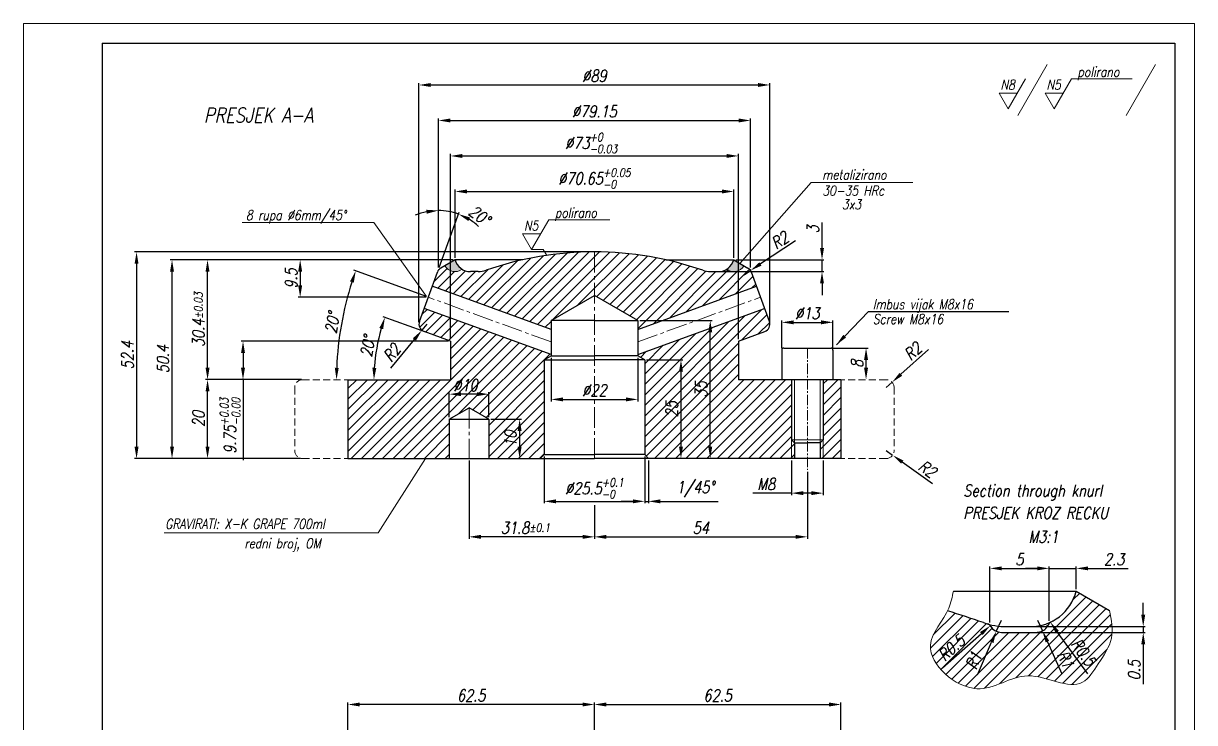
# Model space of a CAD drawing. Extents: x 407 to 892, y -26 to 445.
# Drawn here: x 406.7 to 703.7, y 263.8 to 441 of the extents above; entities that cross this region are included whole.
import ezdxf

# ---------------------------------------------------------------- set-up
doc = ezdxf.new("R2010")
doc.units = 0
doc.header["$LTSCALE"] = 7
doc.header["$MEASUREMENT"] = 0
doc.linetypes.add('CENTER2', pattern=[1.125, 0.75, -0.125, 0.125, -0.125])
doc.linetypes.add('HIDDEN', pattern=[0.375, 0.25, -0.125])
doc.layers.get('0').update_dxf_attribs({"linetype": 'CONTINUOUS', "lineweight": 15})
for name, color, linetype, lineweight in [('1', 1, 'CENTER2', 15), ('2', 2, 'HIDDEN', 15), ('3', 3, 'CONTINUOUS', 30), ('8', 251, 'CONTINUOUS', 15)]:
    doc.layers.add(name, color=color, linetype=linetype, lineweight=lineweight)
doc.styles.add('ITALICT', font='ITALICT.shx', dxfattribs={"width": 0.8, "height": 3})
doc.dimstyles.get("Standard").update_dxf_attribs({"dimtxt": 3, "dimasz": 3, "dimexe": 0.5, "dimexo": 0.5, "dimgap": 0.8, "dimtad": 1, "dimdsep": 46, "dimtxsty": 'ITALICT', "dimcen": 0.09, "dimazin": 2, "dimtfac": 1, "dimtmove": 0, "dimatfit": 3, "dimfxl": 1, "dimtolj": 1, "dimtzin": 0, "dimarcsym": 0})

# ---------------------------------------------------------------- blocks, each defined once
blk = doc.blocks.new('*D4')
at = {"color": 0, "lineweight": -2, "transparency": 16777216}
for p, q in [((511.92, 379.16), (511.92, 416.94)), ((514.92, 416.44), (588.07, 416.44)), ((591.07, 379.16), (591.07, 416.94))]:
    blk.add_line(p, q, dxfattribs=at)
at = {"color": 0, "transparency": 16777216}
for points in [[(514.92, 416.94), (514.92, 415.94), (511.92, 416.44)], [(588.07, 416.94), (588.07, 415.94), (591.07, 416.44)]]:
    blk.add_solid(points, dxfattribs=at)
at = {"color": 0, "transparency": 16777216, "insert": (551.49, 418.74), "char_height": 3, "attachment_point": 5, "style": 'ITALICT'}
blk.add_mtext('\\A1;%%c79.15', dxfattribs=at)
blk = doc.blocks.new('*D5')
at = {"color": 0, "lineweight": -2, "transparency": 16777216}
for p, q in [((506.99, 365.28), (506.99, 425.94)), ((509.99, 425.44), (592.99, 425.44)), ((595.99, 365.28), (595.99, 425.94))]:
    blk.add_line(p, q, dxfattribs=at)
at = {"color": 0, "transparency": 16777216}
for points in [[(509.99, 425.94), (509.99, 424.94), (506.99, 425.44)], [(592.99, 425.94), (592.99, 424.94), (595.99, 425.44)]]:
    blk.add_solid(points, dxfattribs=at)
at = {"color": 0, "transparency": 16777216, "insert": (551.49, 427.74), "char_height": 3, "attachment_point": 5, "style": 'ITALICT'}
blk.add_mtext('\\A1;%%c89', dxfattribs=at)
blk = doc.blocks.new('*D6')
at = {"color": 0, "lineweight": -2, "transparency": 16777216}
for p, q in [((514.99, 360.97), (514.99, 407.94)), ((517.99, 407.44), (584.99, 407.44)), ((587.99, 360.97), (587.99, 407.94))]:
    blk.add_line(p, q, dxfattribs=at)
at = {"color": 0, "transparency": 16777216}
for points in [[(517.99, 407.94), (517.99, 406.94), (514.99, 407.44)], [(584.99, 407.94), (584.99, 406.94), (587.99, 407.44)]]:
    blk.add_solid(points, dxfattribs=at)
at = {"color": 0, "transparency": 16777216, "insert": (550.68, 410.72), "char_height": 3, "attachment_point": 5, "style": 'ITALICT'}
blk.add_mtext('\\A1;%%c73{}{\\H0.71x;\\C3;\\S+0^ -0.03;}', dxfattribs=at)
blk = doc.blocks.new('*D7')
at = {"color": 0, "lineweight": -2, "transparency": 16777216}
for p, q in [((515.67, 381.12), (476.37, 381.12)), ((476.87, 378.12), (476.87, 374.62)), ((508.85, 371.62), (476.37, 371.62))]:
    blk.add_line(p, q, dxfattribs=at)
at = {"color": 0, "transparency": 16777216}
for points in [[(476.37, 378.12), (477.37, 378.12), (476.87, 381.12)], [(476.37, 374.62), (477.37, 374.62), (476.87, 371.62)]]:
    blk.add_solid(points, dxfattribs=at)
at = {"color": 0, "transparency": 16777216, "insert": (474.57, 376.37), "char_height": 3, "attachment_point": 5, "rotation": 90, "style": 'ITALICT'}
blk.add_mtext('\\A1;9.5', dxfattribs=at)
blk = doc.blocks.new('*D8')
at = {"color": 0, "lineweight": -2, "transparency": 16777216}
for p, q in [((516.17, 381.62), (516.17, 398.94)), ((519.17, 398.44), (583.82, 398.44)), ((586.82, 381.62), (586.82, 398.94))]:
    blk.add_line(p, q, dxfattribs=at)
at = {"color": 0, "transparency": 16777216}
for points in [[(519.17, 398.94), (519.17, 397.94), (516.17, 398.44)], [(583.82, 398.94), (583.82, 397.94), (586.82, 398.44)]]:
    blk.add_solid(points, dxfattribs=at)
at = {"color": 0, "transparency": 16777216, "insert": (551.49, 401.72), "char_height": 3, "attachment_point": 5, "style": 'ITALICT'}
blk.add_mtext('\\A1;%%c70.65{}{\\H0.71x;\\C3;\\S+0.05^ -0;}', dxfattribs=at)
blk = doc.blocks.new('*D9')
at = {"color": 0, "lineweight": -2, "transparency": 16777216}
for p, q in [((540.49, 356.23), (540.49, 345.21)), ((562.49, 356.23), (562.49, 345.21)), ((543.49, 345.71), (559.49, 345.71))]:
    blk.add_line(p, q, dxfattribs=at)
at = {"color": 0, "transparency": 16777216}
for points in [[(543.49, 346.21), (543.49, 345.21), (540.49, 345.71)], [(559.49, 346.21), (559.49, 345.21), (562.49, 345.71)]]:
    blk.add_solid(points, dxfattribs=at)
at = {"color": 0, "transparency": 16777216, "insert": (551.49, 348.01), "char_height": 3, "attachment_point": 5, "style": 'ITALICT'}
blk.add_mtext('\\A1;%%c22', dxfattribs=at)
blk = doc.blocks.new('*D10')
at = {"color": 0, "lineweight": -2, "transparency": 16777216}
for p, q in [((538.74, 331.22), (538.74, 319.36)), ((564.24, 331.22), (564.24, 319.36)), ((541.74, 319.86), (561.24, 319.86))]:
    blk.add_line(p, q, dxfattribs=at)
at = {"color": 0, "transparency": 16777216}
for points in [[(541.74, 320.36), (541.74, 319.36), (538.74, 319.86)], [(561.24, 320.36), (561.24, 319.36), (564.24, 319.86)]]:
    blk.add_solid(points, dxfattribs=at)
at = {"color": 0, "transparency": 16777216, "insert": (551.49, 323.15), "char_height": 3, "attachment_point": 5, "style": 'ITALICT'}
blk.add_mtext('\\A1;%%c25.5{}{\\H0.71x;\\C3;\\S+0.1^ -0;}', dxfattribs=at)
blk = doc.blocks.new('*D11')
at = {"color": 0, "lineweight": -2, "transparency": 16777216}
for p, q in [((565.24, 330.22), (565.24, 319.36)), ((561.24, 319.86), (558.24, 319.86)), ((564.24, 319.86), (565.24, 319.86)), ((568.24, 319.86), (582.9, 319.86))]:
    blk.add_line(p, q, dxfattribs=at)
at = {"color": 0, "transparency": 16777216}
for points in [[(561.24, 320.36), (561.24, 319.36), (564.24, 319.86)], [(568.24, 320.36), (568.24, 319.36), (565.24, 319.86)]]:
    blk.add_solid(points, dxfattribs=at)
at = {"color": 0, "transparency": 16777216, "insert": (577.07, 322.95), "char_height": 3, "attachment_point": 5, "style": 'ITALICT'}
blk.add_mtext('\\A1;1/45%%d', dxfattribs=at)
blk = doc.blocks.new('*D12')
at = {"color": 0, "lineweight": -2, "transparency": 16777216}
for p, q in [((514.49, 360.47), (461.88, 360.47)), ((462.38, 357.47), (462.38, 353.72)), ((477.18, 350.72), (461.88, 350.72)), ((462.38, 350.72), (462.38, 330.29))]:
    blk.add_line(p, q, dxfattribs=at)
at = {"color": 0, "transparency": 16777216}
for points in [[(461.88, 357.47), (462.88, 357.47), (462.38, 360.47)], [(461.88, 353.72), (462.88, 353.72), (462.38, 350.72)]]:
    blk.add_solid(points, dxfattribs=at)
at = {"color": 0, "transparency": 16777216, "insert": (459.09, 339), "char_height": 3, "attachment_point": 5, "rotation": 90, "style": 'ITALICT'}
blk.add_mtext('\\A1;9.75{}{\\H0.71x;\\C3;\\S+0.03^ -0.00;}', dxfattribs=at)
blk = doc.blocks.new('*D13')
at = {"color": 0, "lineweight": -2, "transparency": 16777216}
for p, q in [((477.18, 350.72), (452.88, 350.72)), ((453.38, 333.72), (453.38, 347.72)), ((476.99, 330.72), (452.88, 330.72))]:
    blk.add_line(p, q, dxfattribs=at)
at = {"color": 0, "transparency": 16777216}
for points in [[(452.88, 347.72), (453.88, 347.72), (453.38, 350.72)], [(452.88, 333.72), (453.88, 333.72), (453.38, 330.72)]]:
    blk.add_solid(points, dxfattribs=at)
at = {"color": 0, "transparency": 16777216, "insert": (451.08, 340.72), "char_height": 3, "attachment_point": 5, "rotation": 90, "style": 'ITALICT'}
blk.add_mtext('\\A1;20', dxfattribs=at)
blk = doc.blocks.new('*D14')
at = {"color": 0, "lineweight": -2, "transparency": 16777216}
for p, q in [((515.67, 381.12), (452.88, 381.12)), ((453.38, 353.72), (453.38, 378.12)), ((477.18, 350.72), (452.88, 350.72))]:
    blk.add_line(p, q, dxfattribs=at)
at = {"color": 0, "transparency": 16777216}
for points in [[(452.88, 378.12), (453.88, 378.12), (453.38, 381.12)], [(452.88, 353.72), (453.88, 353.72), (453.38, 350.72)]]:
    blk.add_solid(points, dxfattribs=at)
at = {"color": 0, "transparency": 16777216, "insert": (451.08, 365.92), "char_height": 3, "attachment_point": 5, "rotation": 90, "style": 'ITALICT'}
blk.add_mtext('\\A1;30.4{}{\\H0.71x;\\C3;%%p0.03}', dxfattribs=at)
blk = doc.blocks.new('*D15')
at = {"color": 0, "lineweight": -2, "transparency": 16777216}
for p, q in [((515.67, 381.12), (443.88, 381.12)), ((444.38, 333.72), (444.38, 378.12)), ((476.99, 330.72), (443.88, 330.72))]:
    blk.add_line(p, q, dxfattribs=at)
at = {"color": 0, "transparency": 16777216}
for points in [[(443.88, 378.12), (444.88, 378.12), (444.38, 381.12)], [(443.88, 333.72), (444.88, 333.72), (444.38, 330.72)]]:
    blk.add_solid(points, dxfattribs=at)
at = {"color": 0, "transparency": 16777216, "insert": (442.08, 355.92), "char_height": 3, "attachment_point": 5, "rotation": 90, "style": 'ITALICT'}
blk.add_mtext('\\A1;50.4', dxfattribs=at)
blk = doc.blocks.new('*D16')
at = {"color": 0, "lineweight": -2, "transparency": 16777216}
for p, q in [((609.21, 384.12), (609.21, 390.54)), ((587.32, 381.12), (609.71, 381.12)), ((609.21, 378.12), (609.21, 381.12)), ((583.44, 378.12), (609.71, 378.12)), ((609.21, 375.12), (609.21, 372.12))]:
    blk.add_line(p, q, dxfattribs=at)
at = {"color": 0, "transparency": 16777216}
for points in [[(608.71, 384.12), (609.71, 384.12), (609.21, 381.12)], [(608.71, 375.12), (609.71, 375.12), (609.21, 378.12)]]:
    blk.add_solid(points, dxfattribs=at)
at = {"color": 0, "transparency": 16777216, "insert": (606.91, 388.83), "char_height": 3, "attachment_point": 5, "rotation": 90, "style": 'ITALICT'}
blk.add_mtext('\\A1;3', dxfattribs=at)
blk = doc.blocks.new('*D20')
at = {"color": 0, "lineweight": -2, "transparency": 16777216}
for p, q in [((562.99, 365.72), (581.37, 365.72)), ((580.87, 333.72), (580.87, 362.72))]:
    blk.add_line(p, q, dxfattribs=at)
at = {"color": 0, "transparency": 16777216}
for points in [[(580.37, 362.72), (581.37, 362.72), (580.87, 365.72)], [(580.37, 333.72), (581.37, 333.72), (580.87, 330.72)]]:
    blk.add_solid(points, dxfattribs=at)
at = {"color": 0, "transparency": 16777216, "insert": (578.57, 348.22), "char_height": 3, "attachment_point": 5, "rotation": 90, "style": 'ITALICT'}
blk.add_mtext('\\A1;35', dxfattribs=at)
blk = doc.blocks.new('*D17')
at = {"color": 0, "lineweight": -2, "transparency": 16777216}
for p, q in [((519.69, 330.22), (519.69, 310.36)), ((551.49, 318.86), (551.49, 310.36)), ((548.49, 310.86), (522.69, 310.86))]:
    blk.add_line(p, q, dxfattribs=at)
at = {"color": 0, "transparency": 16777216}
for points in [[(522.69, 311.36), (522.69, 310.36), (519.69, 310.86)], [(548.49, 311.36), (548.49, 310.36), (551.49, 310.86)]]:
    blk.add_solid(points, dxfattribs=at)
at = {"color": 0, "transparency": 16777216, "insert": (533.99, 313.16), "char_height": 3, "attachment_point": 5, "style": 'ITALICT'}
blk.add_mtext('\\A1;31.8{}{\\H0.71x;\\C3;%%p0.1}', dxfattribs=at)
blk = doc.blocks.new('*D21')
at = {"color": 0, "lineweight": -2, "transparency": 16777216}
for p, q in [((525.19, 340.72), (533.03, 340.72)), ((532.53, 337.72), (532.53, 333.72))]:
    blk.add_line(p, q, dxfattribs=at)
at = {"color": 0, "transparency": 16777216}
for points in [[(532.03, 337.72), (533.03, 337.72), (532.53, 340.72)], [(532.03, 333.72), (533.03, 333.72), (532.53, 330.72)]]:
    blk.add_solid(points, dxfattribs=at)
at = {"color": 0, "transparency": 16777216, "insert": (530.23, 335.72), "char_height": 3, "attachment_point": 5, "rotation": 90, "style": 'ITALICT'}
blk.add_mtext('\\A1;10', dxfattribs=at)
blk = doc.blocks.new('*D22')
at = {"color": 0, "lineweight": -2, "transparency": 16777216}
for p, q in [((514.69, 341.22), (514.69, 347.54)), ((524.69, 341.22), (524.69, 347.54)), ((521.69, 347.04), (517.69, 347.04))]:
    blk.add_line(p, q, dxfattribs=at)
at = {"color": 0, "transparency": 16777216}
for points in [[(517.69, 347.54), (517.69, 346.54), (514.69, 347.04)], [(521.69, 347.54), (521.69, 346.54), (524.69, 347.04)]]:
    blk.add_solid(points, dxfattribs=at)
at = {"color": 0, "transparency": 16777216, "insert": (518.82, 349.34), "char_height": 3, "attachment_point": 5, "style": 'ITALICT'}
blk.add_mtext('\\A1;%%c10', dxfattribs=at)
blk = doc.blocks.new('*D18')
at = {"color": 0, "lineweight": -2, "transparency": 16777216}
blk.add_line((507.84, 363.07), (497.9, 366.69), dxfattribs=at)
blk.add_arc((541.78, 350.72), 46.2, 163.7212, 176.2788, dxfattribs=at)
at = {"color": 0, "transparency": 16777216}
for points in [[(496.96, 363.82), (497.91, 363.51), (498.36, 366.52)], [(496.18, 353.7), (495.18, 353.73), (495.58, 350.72)]]:
    blk.add_solid(points, dxfattribs=at)
at = {"color": 0, "transparency": 16777216, "insert": (494.02, 359.14), "char_height": 3, "attachment_point": 5, "rotation": 80, "style": 'ITALICT'}
blk.add_mtext('\\A1;20°', dxfattribs=at)
blk = doc.blocks.new('*D23')
at = {"color": 0, "lineweight": -2, "transparency": 16777216}
for p, q in [((564.74, 355.72), (573.94, 355.72)), ((573.44, 352.72), (573.44, 333.72))]:
    blk.add_line(p, q, dxfattribs=at)
at = {"color": 0, "transparency": 16777216}
for points in [[(572.94, 352.72), (573.94, 352.72), (573.44, 355.72)], [(572.94, 333.72), (573.94, 333.72), (573.44, 330.72)]]:
    blk.add_solid(points, dxfattribs=at)
at = {"color": 0, "transparency": 16777216, "insert": (571.14, 343.22), "char_height": 3, "attachment_point": 5, "rotation": 90, "style": 'ITALICT'}
blk.add_mtext('\\A1;25', dxfattribs=at)
blk = doc.blocks.new('*D19')
at = {"color": 0, "lineweight": -2, "transparency": 16777216}
for p, q in [((508.99, 364.78), (507.73, 363.23)), ((499.9, 353.61), (505.84, 360.9))]:
    blk.add_line(p, q, dxfattribs=at)
at = {"color": 0, "transparency": 16777216}
blk.add_solid([(505.45, 361.22), (506.22, 360.58), (507.73, 363.23)], dxfattribs=at)
at = {"color": 0, "transparency": 16777216, "insert": (500.14, 357.54), "char_height": 3, "attachment_point": 5, "rotation": 50.8697, "style": 'ITALICT'}
blk.add_mtext('\\A1;R2', dxfattribs=at)
blk = doc.blocks.new('*D25')
at = {"color": 0, "lineweight": -2, "transparency": 16777216}
for p, q in [((488.99, 227.35), (488.99, 268.85)), ((548.49, 268.35), (491.99, 268.35)), ((551.49, 260.11), (551.49, 268.85))]:
    blk.add_line(p, q, dxfattribs=at)
at = {"color": 0, "transparency": 16777216}
for points in [[(491.99, 268.85), (491.99, 267.85), (488.99, 268.35)], [(548.49, 268.85), (548.49, 267.85), (551.49, 268.35)]]:
    blk.add_solid(points, dxfattribs=at)
at = {"color": 0, "transparency": 16777216, "insert": (520.24, 270.65), "char_height": 3, "attachment_point": 5, "style": 'ITALICT'}
blk.add_mtext('\\A1;62.5', dxfattribs=at)
blk = doc.blocks.new('*D26')
at = {"color": 0, "lineweight": -2, "transparency": 16777216}
for p, q in [((551.49, 260.11), (551.49, 268.85)), ((554.49, 268.35), (610.99, 268.35)), ((613.99, 227.35), (613.99, 268.85))]:
    blk.add_line(p, q, dxfattribs=at)
at = {"color": 0, "transparency": 16777216}
for points in [[(554.49, 268.85), (554.49, 267.85), (551.49, 268.35)], [(610.99, 268.85), (610.99, 267.85), (613.99, 268.35)]]:
    blk.add_solid(points, dxfattribs=at)
at = {"color": 0, "transparency": 16777216, "insert": (582.74, 270.65), "char_height": 3, "attachment_point": 5, "style": 'ITALICT'}
blk.add_mtext('\\A1;62.5', dxfattribs=at)
blk = doc.blocks.new('*D27')
at = {"color": 0, "lineweight": -2, "transparency": 16777216}
blk.add_line((508.88, 371.79), (490.49, 378.48), dxfattribs=at)
blk.add_arc((566.77, 350.72), 80.68, 162.1306, 177.8694, dxfattribs=at)
at = {"color": 0, "transparency": 16777216}
for points in [[(489.51, 375.64), (490.46, 375.31), (490.96, 378.31)], [(486.65, 353.71), (485.65, 353.72), (486.09, 350.72)]]:
    blk.add_solid(points, dxfattribs=at)
at = {"color": 0, "transparency": 16777216, "insert": (485.05, 365.13), "char_height": 3, "attachment_point": 5, "rotation": 80, "style": 'ITALICT'}
blk.add_mtext('\\A1;20°', dxfattribs=at)
blk = doc.blocks.new('*D28')
at = {"color": 0, "lineweight": -2, "transparency": 16777216}
for p, q in [((636.18, 358.37), (629.2, 352.07)), ((625.49, 348.72), (626.97, 350.06))]:
    blk.add_line(p, q, dxfattribs=at)
at = {"color": 0, "transparency": 16777216}
blk.add_solid([(628.87, 352.44), (629.54, 351.7), (626.97, 350.06)], dxfattribs=at)
at = {"color": 0, "transparency": 16777216, "insert": (632.26, 357.93), "char_height": 3, "attachment_point": 5, "rotation": 42.0965, "style": 'ITALICT'}
blk.add_mtext('\\A1;R2', dxfattribs=at)
blk = doc.blocks.new('*D29')
at = {"color": 0, "lineweight": -2, "transparency": 16777216}
for p, q in [((625.49, 332.72), (627.12, 331.55)), ((637.19, 324.32), (629.55, 329.8))]:
    blk.add_line(p, q, dxfattribs=at)
at = {"color": 0, "transparency": 16777216}
blk.add_solid([(629.85, 330.21), (629.26, 329.4), (627.12, 331.55)], dxfattribs=at)
at = {"color": 0, "transparency": 16777216, "insert": (635.93, 328.06), "char_height": 3, "attachment_point": 5, "rotation": 324.3557, "style": 'ITALICT'}
blk.add_mtext('\\A1;R2', dxfattribs=at)
blk = doc.blocks.new('*D36')
at = {"color": 0, "lineweight": -2, "transparency": 16777216}
for p, q in [((598.99, 358.72), (598.99, 365.75)), ((611.99, 358.72), (611.99, 365.75)), ((601.99, 365.25), (608.99, 365.25))]:
    blk.add_line(p, q, dxfattribs=at)
at = {"color": 0, "transparency": 16777216}
for points in [[(601.99, 365.75), (601.99, 364.75), (598.99, 365.25)], [(608.99, 365.75), (608.99, 364.75), (611.99, 365.25)]]:
    blk.add_solid(points, dxfattribs=at)
at = {"color": 0, "transparency": 16777216, "insert": (605.49, 367.55), "char_height": 3, "attachment_point": 5, "style": 'ITALICT'}
blk.add_mtext('\\A1;%%c13', dxfattribs=at)
blk = doc.blocks.new('*D37')
at = {"color": 0, "lineweight": -2, "transparency": 16777216}
for p, q in [((601.49, 330.22), (601.49, 321.44)), ((609.49, 330.22), (609.49, 321.44)), ((601.49, 321.94), (591.63, 321.94)), ((606.49, 321.94), (604.49, 321.94))]:
    blk.add_line(p, q, dxfattribs=at)
at = {"color": 0, "transparency": 16777216}
for points in [[(604.49, 322.44), (604.49, 321.44), (601.49, 321.94)], [(606.49, 322.44), (606.49, 321.44), (609.49, 321.94)]]:
    blk.add_solid(points, dxfattribs=at)
at = {"color": 0, "transparency": 16777216, "insert": (595.06, 324.24), "char_height": 3, "attachment_point": 5, "style": 'ITALICT'}
blk.add_mtext('\\A1;M8', dxfattribs=at)
blk = doc.blocks.new('*D38')
at = {"color": 0, "lineweight": -2, "transparency": 16777216}
for p, q in [((611.99, 358.72), (620.88, 358.72)), ((620.38, 353.72), (620.38, 355.72))]:
    blk.add_line(p, q, dxfattribs=at)
at = {"color": 0, "transparency": 16777216}
for points in [[(619.88, 355.72), (620.88, 355.72), (620.38, 358.72)], [(619.88, 353.72), (620.88, 353.72), (620.38, 350.72)]]:
    blk.add_solid(points, dxfattribs=at)
at = {"color": 0, "transparency": 16777216, "insert": (618.08, 354.72), "char_height": 3, "attachment_point": 5, "rotation": 90, "style": 'ITALICT'}
blk.add_mtext('\\A1;8', dxfattribs=at)
blk = doc.blocks.new('*D39')
at = {"color": 0, "lineweight": -2, "transparency": 16777216}
for p, q in [((605.49, 327.34), (605.49, 310.36)), ((551.49, 318.86), (551.49, 310.36)), ((554.49, 310.86), (602.49, 310.86))]:
    blk.add_line(p, q, dxfattribs=at)
at = {"color": 0, "transparency": 16777216}
for points in [[(554.49, 311.36), (554.49, 310.36), (551.49, 310.86)], [(602.49, 311.36), (602.49, 310.36), (605.49, 310.86)]]:
    blk.add_solid(points, dxfattribs=at)
at = {"color": 0, "transparency": 16777216, "insert": (578.49, 313.16), "char_height": 3, "attachment_point": 5, "style": 'ITALICT'}
blk.add_mtext('\\A1;54', dxfattribs=at)
blk = doc.blocks.new('*D40')
at = {"color": 0, "lineweight": -2, "transparency": 16777216}
for p, q in [((511.92, 380.57), (511.92, 394.1)), ((512.09, 379.13), (517.2, 393.17))]:
    blk.add_line(p, q, dxfattribs=at)
for start, end in [(101.525, 113.05), (70, 90), (46.95, 58.475)]:
    blk.add_arc((511.92, 378.66), 14.94, start, end, dxfattribs=at)
at = {"color": 0, "transparency": 16777216}
for points in [[(508.88, 393.8), (508.98, 392.8), (511.92, 393.6)], [(519.51, 390.95), (519.94, 391.85), (517.03, 392.7)]]:
    blk.add_solid(points, dxfattribs=at)
at = {"color": 0, "transparency": 16777216, "insert": (522.36, 392.38), "char_height": 3, "attachment_point": 5, "rotation": 322.7125, "style": 'ITALICT'}
blk.add_mtext('\\A1;20°', dxfattribs=at)
blk = doc.blocks.new('*D41')
at = {"color": 0, "lineweight": -2, "transparency": 16777216}
for p, q in [((602.46, 385.92), (593.6, 380.05)), ((589.44, 377.29), (591.1, 378.4))]:
    blk.add_line(p, q, dxfattribs=at)
at = {"color": 0, "transparency": 16777216}
blk.add_solid([(593.33, 380.47), (593.88, 379.64), (591.1, 378.4)], dxfattribs=at)
at = {"color": 0, "transparency": 16777216, "insert": (598.52, 386.07), "char_height": 3, "attachment_point": 5, "rotation": 33.5052, "style": 'ITALICT'}
blk.add_mtext('\\A1;R2', dxfattribs=at)
blk = doc.blocks.new('*D42')
at = {"color": 0, "lineweight": -2, "transparency": 16777216}
for p, q in [((550.99, 383.12), (434.88, 383.12)), ((435.38, 380.12), (435.38, 333.72)), ((476.99, 330.72), (434.88, 330.72))]:
    blk.add_line(p, q, dxfattribs=at)
at = {"color": 0, "transparency": 16777216}
for points in [[(434.88, 380.12), (435.88, 380.12), (435.38, 383.12)], [(434.88, 333.72), (435.88, 333.72), (435.38, 330.72)]]:
    blk.add_solid(points, dxfattribs=at)
at = {"color": 0, "transparency": 16777216, "insert": (433.08, 356.92), "char_height": 3, "attachment_point": 5, "rotation": 90, "style": 'ITALICT'}
blk.add_mtext('\\A1;52.4', dxfattribs=at)
blk = doc.blocks.new('*D47')
at = {"color": 0, "linetype": 'ByBlock', "lineweight": -2, "transparency": 16777216}
blk.add_line((639.76, 277.62), (649.63, 286.34), dxfattribs=at)
at = {"color": 0, "transparency": 16777216}
blk.add_solid([(649.29, 286.72), (649.96, 285.97), (651.87, 288.33)], dxfattribs=at)
at = {"color": 0, "transparency": 16777216, "insert": (642.04, 282.71), "char_height": 3, "attachment_point": 5, "rotation": 41.4911, "style": 'ITALICT'}
blk.add_mtext('\\A1;R0.5', dxfattribs=at)
blk = doc.blocks.new('*D48')
at = {"color": 0, "linetype": 'ByBlock', "lineweight": -2, "transparency": 16777216}
for p, q in [((654.6, 289.66), (653.41, 286.91)), ((648.64, 275.83), (652.23, 284.15))]:
    blk.add_line(p, q, dxfattribs=at)
at = {"color": 0, "transparency": 16777216}
blk.add_solid([(651.77, 284.35), (652.69, 283.95), (653.41, 286.91)], dxfattribs=at)
at = {"color": 0, "transparency": 16777216, "insert": (647.73, 279.53), "char_height": 3, "attachment_point": 5, "rotation": 66.6944, "style": 'ITALICT'}
blk.add_mtext('\\A1;R1', dxfattribs=at)
blk = doc.blocks.new('*D49')
at = {"color": 0, "linetype": 'ByBlock', "lineweight": -2, "transparency": 16777216}
blk.add_line((676.62, 276.09), (668.88, 286.76), dxfattribs=at)
at = {"color": 0, "transparency": 16777216}
blk.add_solid([(669.29, 287.05), (668.48, 286.46), (667.12, 289.18)], dxfattribs=at)
at = {"color": 0, "transparency": 16777216, "insert": (675.49, 281.56), "char_height": 3, "attachment_point": 5, "rotation": 305.9621, "style": 'ITALICT'}
blk.add_mtext('\\A1;R0.5', dxfattribs=at)
blk = doc.blocks.new('*D50')
at = {"color": 0, "linetype": 'ByBlock', "lineweight": -2, "transparency": 16777216}
for p, q in [((663.87, 289.75), (665.12, 287.02)), ((670.14, 276.06), (666.37, 284.3))]:
    blk.add_line(p, q, dxfattribs=at)
at = {"color": 0, "transparency": 16777216}
blk.add_solid([(666.82, 284.5), (665.91, 284.09), (665.12, 287.02)], dxfattribs=at)
at = {"color": 0, "transparency": 16777216, "insert": (670.97, 279.77), "char_height": 3, "attachment_point": 5, "rotation": 294.5901, "style": 'ITALICT'}
blk.add_mtext('\\A1;R1', dxfattribs=at)
blk = doc.blocks.new('*D51')
at = {"color": 0, "linetype": 'ByBlock', "lineweight": -2, "transparency": 16777216}
for p, q in [((690.67, 291.1), (690.67, 294.1)), ((659.57, 288.1), (691.17, 288.1)), ((690.67, 288.1), (690.67, 286.6)), ((659.57, 286.6), (691.17, 286.6)), ((690.67, 283.6), (690.67, 273.51))]:
    blk.add_line(p, q, dxfattribs=at)
at = {"color": 0, "transparency": 16777216}
for points in [[(690.17, 291.1), (691.17, 291.1), (690.67, 288.1)], [(690.17, 283.6), (691.17, 283.6), (690.67, 286.6)]]:
    blk.add_solid(points, dxfattribs=at)
at = {"color": 0, "transparency": 16777216, "insert": (688.37, 277.05), "char_height": 3, "attachment_point": 5, "rotation": 90, "style": 'ITALICT'}
blk.add_mtext('\\A1;0.5', dxfattribs=at)
blk = doc.blocks.new('*D52')
at = {"color": 0, "linetype": 'ByBlock', "lineweight": -2, "transparency": 16777216}
for p, q in [((651.79, 289.11), (651.79, 303.36)), ((666.79, 289.56), (666.79, 303.36)), ((654.79, 302.86), (663.79, 302.86))]:
    blk.add_line(p, q, dxfattribs=at)
at = {"color": 0, "transparency": 16777216}
for points in [[(654.79, 303.36), (654.79, 302.36), (651.79, 302.86)], [(663.79, 303.36), (663.79, 302.36), (666.79, 302.86)]]:
    blk.add_solid(points, dxfattribs=at)
at = {"color": 0, "transparency": 16777216, "insert": (659.29, 305.16), "char_height": 3, "attachment_point": 5, "style": 'ITALICT'}
blk.add_mtext('\\A1;5', dxfattribs=at)
blk = doc.blocks.new('*D53')
at = {"color": 0, "linetype": 'ByBlock', "lineweight": -2, "transparency": 16777216}
for p, q in [((666.79, 289.56), (666.79, 303.36)), ((673.69, 297.6), (673.69, 303.36)), ((663.79, 302.86), (660.79, 302.86)), ((666.79, 302.86), (673.69, 302.86)), ((676.69, 302.86), (686.89, 302.86))]:
    blk.add_line(p, q, dxfattribs=at)
at = {"color": 0, "transparency": 16777216}
for points in [[(663.79, 303.36), (663.79, 302.36), (666.79, 302.86)], [(676.69, 303.36), (676.69, 302.36), (673.69, 302.86)]]:
    blk.add_solid(points, dxfattribs=at)
at = {"color": 0, "transparency": 16777216, "insert": (683.29, 305.16), "char_height": 3, "attachment_point": 5, "style": 'ITALICT'}
blk.add_mtext('\\A1;2.3', dxfattribs=at)

msp = doc.modelspace()

# ---------------------------------------------------------------- hatches: boundary and pattern name
h = msp.add_hatch(color=256)
h.dxf.hatch_style = 1
h.paths.add_polyline_path([(516.166, 381.116), (513.567, 379.616, 0.4478549), (517.95, 378.705, -0.1946005)])
h = msp.add_hatch(color=256)
h.dxf.hatch_style = 1
h.paths.add_polyline_path([(586.816, 381.116), (589.414, 379.616, -0.4478549), (585.031, 378.705, 0.1946005)])
at = {"layer": '8'}
h = msp.add_hatch(dxfattribs=at)
h.set_pattern_fill('ANSI31', color=256, scale=15)
h.paths.add_polyline_path([(514.691, 340.716), (519.691, 343.603), (524.691, 340.716), (524.691, 330.716), (537.741, 330.716), (538.741, 331.716), (538.741, 355.716), (540.491, 356.727), (540.491, 357.09), (508.325, 368.797), (507.111, 365.462, 0.4142136), (508.306, 362.899), (514.991, 360.466), (514.991, 350.716), (488.991, 350.716), (488.991, 330.716), (514.691, 330.716)])
h.paths.add_polyline_path([(551.491, 372.067), (551.491, 383.116, 0.0842809), (524.019, 378.452, -0.0842809), (522.039, 378.116), (520.039, 378.116, -0.1382005), (517.95, 378.705, -0.4478549), (513.567, 379.616), (512.546, 379.026, 0.176327), (511.667, 377.978), (510.377, 374.435), (540.491, 363.475), (540.491, 365.716)])
h.paths.add_polyline_path([(591.314, 377.978, 0.176327), (590.435, 379.026), (589.414, 379.616, -0.4478549), (585.031, 378.705, -0.1382005), (582.943, 378.116), (580.943, 378.116, -0.0842809), (578.962, 378.452, 0.0842809), (551.491, 383.116), (551.491, 372.067), (562.491, 365.716), (562.491, 363.475), (592.604, 374.435)])
h.paths.add_polyline_path([(601.489, 350.716), (587.991, 350.716), (587.991, 360.466), (594.675, 362.899, 0.4142136), (595.87, 365.462), (594.656, 368.797), (562.491, 357.09), (562.491, 356.727), (564.241, 355.716), (564.241, 331.716), (565.241, 330.716), (601.489, 330.716), (601.489, 335.466)])
h.paths.add_polyline_path([(613.991, 350.716), (609.489, 350.716), (609.489, 335.466), (609.489, 330.716), (613.991, 330.716)])
h.paths.add_polyline_path([(609.489, 335.466), (608.739, 334.716), (608.739, 330.716), (609.489, 330.716)])
h.paths.add_polyline_path([(602.239, 334.716), (601.489, 335.466), (601.489, 330.716), (602.239, 330.716)])
h.paths.add_polyline_path([(514.808, 347.093), (522.823, 347.093), (522.823, 351.593), (514.808, 351.593)], flags=24)
h.paths.add_polyline_path([(532.482, 333.138), (532.482, 338.295), (527.982, 338.295), (527.982, 333.138)], flags=24)
h.paths.add_polyline_path([(573.391, 340.238), (573.391, 346.195), (568.891, 346.195), (568.891, 340.238)], flags=24)
h.paths.add_polyline_path([(580.824, 345.295), (580.824, 351.138), (576.324, 351.138), (576.324, 345.295)], flags=24)
h = msp.add_hatch(dxfattribs=at)
h.set_pattern_fill('ANSI31', color=256, scale=15)
h.set_pattern_definition([(45, (-286.5882, 35.4886), (-1.3258252, 1.3258252), [])])
edge = h.paths.add_edge_path()
edge.add_spline(control_points=[(641.039, 292.09), (639.551, 289.093), (632.468, 281.88), (648.39, 267.918), (660.889, 279.195), (674.133, 270.399), (679.502, 279.151), (683.499, 284.862), (682.593, 289.795), (682.149, 292.214)], knot_values=[0, 0, 0, 0, 9.7539521, 25.8598765, 39.2146503, 53.1932437, 59.3154097, 66.6388336, 73.6866321, 73.6866321, 73.6866321, 73.6866321], degree=3, periodic=0)
edge.add_line((682.149, 292.214), (673.691, 297.097))
edge.add_arc((662.072, 300.097), 12, 296.06056, 345.52249, ccw=False)
edge.add_arc((668.003, 287.97), 1.5, 116.06056, 156.66162)
edge.add_arc((663.871, 289.753), 3, 279.86544, 336.66162, ccw=False)
edge.add_arc((662.072, 300.097), 13.5, 270, 279.86544, ccw=False)
edge.add_line((662.072, 286.597), (656.072, 286.597))
edge.add_arc((656.072, 306.097), 19.5, 264.887, 270, ccw=False)
edge.add_arc((654.602, 289.663), 3, 211.10855, 264.887, ccw=False)
edge.add_arc((650.749, 287.338), 1.5, 31.10855, 74.15763)
edge.add_arc((656.072, 306.097), 18, 250.72979, 254.15763, ccw=False)
edge.add_arc((567.716, 53.371), 249.726, 70.72979, 72.92558)
h.paths.add_polyline_path([(667.683, 281.544), (670.161, 276.127), (674.253, 278), (671.774, 283.417)], flags=24)
h.paths.add_polyline_path([(670.715, 284.316), (676.63, 276.165), (680.272, 278.807), (674.358, 286.959)], flags=24)
h.paths.add_polyline_path([(639.763, 277.689), (647.307, 284.361), (644.326, 287.732), (636.782, 281.059)], flags=24)
h.paths.add_polyline_path([(648.618, 275.9), (650.975, 281.371), (646.842, 283.152), (644.486, 277.68)], flags=24)

# ---------------------------------------------------------------- linework, layer by layer
for p, q in [((406.69, 441.049), (406.69, 21.049)), ((406.69, 441.049), (703.69, 441.049)), ((703.69, 441.049), (703.69, 21.049)), ((658.835, 417.703), (666.306, 430.644)), ((686.319, 417.703), (693.791, 430.644)), ((656.434, 419.41), (660.816, 427)), ((668.086, 419.41), (672.467, 427)), ((687.895, 427), (672.467, 427)), ((654.143, 423.379), (656.434, 419.41)), ((658.726, 423.379), (654.143, 423.379)), ((670.377, 423.379), (665.794, 423.379)), ((665.794, 423.379), (668.086, 419.41)), ((588.396, 380.204), (606.437, 400.689)), ((606.437, 400.689), (632.219, 400.689)), ((462.186, 390.546), (495.529, 390.546)), ((495.529, 390.546), (508.881, 371.787)), ((535.571, 383.686), (539.952, 391.276)), ((555.38, 391.276), (539.952, 391.276)), ((537.862, 387.655), (533.279, 387.655)), ((533.279, 387.655), (535.571, 383.686)), ((535.571, 383.686), (538.51, 383.686)), ((539.415, 382.236), (538.51, 383.686)), ((602.239, 350.716), (602.239, 334.716)), ((608.739, 350.716), (608.739, 334.716)), ((601.489, 335.466), (609.489, 335.466)), ((508.626, 330.716), (496.642, 311.875)), ((496.642, 311.875), (442.361, 311.875))]:
    msp.add_line(p, q)
at = {"ltscale": 0.5}
for p, q in [((601.489, 335.466), (601.489, 330.716)), ((609.489, 335.466), (609.489, 330.716))]:
    msp.add_line(p, q, dxfattribs=at)
for centre, start, end in [((516.166, 381.116), 210, 306.50183), ((586.816, 381.116), 233.49817, 330)]:
    msp.add_arc(centre, 3, start, end)
msp.add_spline([(682.149, 292.214), (682.59, 285.18), (679.265, 278.655), (675.298, 273.992), (661.415, 275.624), (648.465, 272.359), (636.709, 283.368), (641.349, 292.762), (642.516, 297.097)], degree=3)
at = {"layer": '1'}
for p, q in [((551.491, 383.116), (551.491, 330.716)), ((540.491, 360.282), (509.351, 371.616)), ((562.491, 360.282), (593.63, 371.616)), ((519.691, 343.603), (519.691, 330.716))]:
    msp.add_line(p, q, dxfattribs=at)
at = {"layer": '1', "ltscale": 0.5}
msp.add_line((605.489, 358.716), (605.489, 327.84), dxfattribs=at)
at = {"layer": '2'}
for p, q in [((511.667, 377.978), (511.916, 378.662)), ((512.546, 379.026), (511.916, 378.662)), ((590.435, 379.026), (591.065, 378.662)), ((591.314, 377.978), (591.065, 378.662)), ((477.491, 350.716), (488.991, 350.716)), ((625.491, 350.716), (613.991, 350.716)), ((475.491, 348.716), (475.491, 332.716)), ((627.491, 348.716), (627.491, 332.716)), ((477.491, 330.716), (488.991, 330.716)), ((625.491, 330.716), (613.991, 330.716))]:
    msp.add_line(p, q, dxfattribs=at)
for centre, radius, start, end in [((477.491, 348.716), 2, 90, 180), ((625.491, 348.716), 2, 0, 90), ((477.491, 332.716), 2, 180, 270), ((625.491, 332.716), 2, 270, 0), ((654.602, 289.663), 3, 200.47001, 211.10855), ((663.871, 289.753), 3, 336.66162, 346.73304)]:
    msp.add_arc(centre, radius, start, end, dxfattribs=at)
at = {"layer": '3'}
for p, q in [((426.69, 436.049), (426.69, 26.049)), ((426.69, 436.049), (698.69, 436.049)), ((698.69, 436.049), (698.69, 26.049)), ((516.166, 381.116), (512.546, 379.026)), ((533.353, 381.116), (516.166, 381.116)), ((569.628, 381.116), (586.816, 381.116)), ((586.816, 381.116), (590.435, 379.026)), ((507.111, 365.462), (511.667, 377.978)), ((522.039, 378.116), (520.039, 378.116)), ((580.943, 378.116), (582.943, 378.116)), ((595.87, 365.462), (591.314, 377.978)), ((540.491, 363.475), (510.377, 374.435)), ((562.491, 363.475), (592.604, 374.435)), ((540.491, 365.716), (551.491, 372.067)), ((540.491, 365.716), (551.491, 372.067)), ((562.491, 365.716), (551.491, 372.067)), ((540.491, 357.09), (508.325, 368.797)), ((562.491, 357.09), (594.656, 368.797)), ((551.491, 365.716), (540.491, 365.716)), ((540.491, 365.716), (540.491, 356.727)), ((551.491, 365.716), (540.491, 365.716)), ((551.491, 365.716), (562.491, 365.716)), ((562.491, 365.716), (562.491, 356.727)), ((514.991, 360.466), (508.306, 362.899)), ((587.991, 360.466), (594.675, 362.899)), ((538.741, 355.716), (540.491, 356.727)), ((540.491, 356.727), (551.491, 356.727)), ((562.491, 356.727), (551.491, 356.727)), ((564.241, 355.716), (562.491, 356.727)), ((599.489, 358.716), (611.489, 358.716)), ((538.741, 355.716), (551.491, 355.716)), ((564.241, 355.716), (551.491, 355.716)), ((488.991, 350.716), (488.991, 330.716)), ((488.991, 350.716), (514.991, 350.716)), ((613.991, 350.716), (587.991, 350.716)), ((613.991, 350.716), (613.991, 330.716)), ((514.691, 340.716), (519.691, 343.603)), ((524.691, 340.716), (519.691, 343.603)), ((514.691, 340.716), (524.691, 340.716)), ((601.489, 335.466), (602.239, 334.716)), ((602.239, 334.716), (605.489, 334.716)), ((602.239, 334.716), (602.239, 330.716)), ((608.739, 334.716), (605.489, 334.716)), ((609.489, 335.466), (608.739, 334.716)), ((608.739, 334.716), (608.739, 330.716)), ((488.991, 330.716), (551.491, 330.716)), ((538.741, 331.716), (537.741, 330.716)), ((538.741, 331.716), (551.491, 331.716)), ((564.241, 331.716), (551.491, 331.716)), ((613.991, 330.716), (551.491, 330.716)), ((564.241, 331.716), (565.241, 330.716)), ((642.516, 297.097), (673.691, 297.097)), ((673.691, 297.097), (682.149, 292.214)), ((656.072, 288.097), (662.072, 288.097)), ((656.072, 286.597), (662.072, 286.597))]:
    msp.add_line(p, q, dxfattribs=at)
at = {"layer": '3', "ltscale": 0.5}
for p, q in [((514.991, 360.466), (514.991, 350.716)), ((587.991, 360.466), (587.991, 350.716)), ((598.989, 358.216), (598.989, 350.716)), ((611.989, 358.216), (611.989, 350.716)), ((538.741, 355.716), (538.741, 331.716)), ((564.241, 355.716), (564.241, 331.716)), ((601.489, 350.716), (601.489, 335.466)), ((609.489, 350.716), (609.489, 335.466)), ((514.691, 340.716), (514.691, 330.716)), ((524.691, 340.716), (524.691, 330.716))]:
    msp.add_line(p, q, dxfattribs=at)
at = {"layer": '3'}
for centre, radius, start, end in [((520.039, 382.116), 4, 194.47751, 270), ((551.491, 299.874), 83.242, 90, 109.27021), ((551.491, 299.874), 83.242, 70.72979, 90), ((582.943, 382.116), 4, 270, 345.52249), ((513.546, 377.294), 2, 120, 160), ((522.039, 384.116), 6, 270, 289.27021), ((580.943, 384.116), 6, 250.72979, 270), ((589.435, 377.294), 2, 20, 60), ((508.991, 364.778), 2, 160, 250), ((593.991, 364.778), 2, 290, 20), ((599.489, 358.216), 0.5, 90, 180), ((662.072, 300.097), 12, 270, 345.52249), ((567.716, 53.371), 249.726, 70.72979, 72.92558), ((656.072, 306.097), 18, 250.72979, 270), ((650.749, 287.338), 1.5, 31.10855, 74.15763), ((654.602, 289.663), 3, 211.10855, 264.887), ((663.871, 289.753), 3, 279.86544, 336.66162), ((668.003, 287.97), 1.5, 116.06056, 156.66162), ((656.072, 306.097), 19.5, 264.887, 270), ((662.072, 300.097), 13.5, 270, 279.86544)]:
    msp.add_arc(centre, radius, start, end, dxfattribs=at)
at = {"layer": '3', "ltscale": 0.5}
msp.add_arc((611.489, 358.216), 0.5, 0, 90, dxfattribs=at)

# ---------------------------------------------------------------- texts
at = {"style": 'ITALICT', "width": 0.8}
for s, height, p in [('polirano', 2.5, (673.999, 427.517)), ('N8', 2.5, (654.508, 424.258)), ('N5', 2.5, (666.16, 424.258)), ('PRESJEK A-A', 3.75, (452.459, 415.921)), ('metalizirano', 2.5, (609.281, 401.447)), ('30-35 HRc', 2.5, (609.281, 397.4)), ('3x3', 2.5, (614.255, 393.92)), ('8 rupa %%C6mm/45°', 2.5, (463.119, 391.181)), ('polirano', 2.5, (541.484, 391.793)), ('N5', 2.5, (533.645, 388.533)), ('Imbus vijak M8x16', 2.5, (622.112, 368.593)), ('PRESJEK KROZ RECKU', 3, (645.056, 315.422)), ('GRAVIRATI: X-K GRAPE 700ml', 2.5, (442.653, 312.899)), ('M3:1', 3, (661.551, 309.377)), ('redni broj, OM', 2.5, (462.728, 307.965))]:
    msp.add_text(s, height=height, dxfattribs=at).set_placement(p)
at = {"layer": '8', "style": 'ITALICT', "width": 0.8}
for s, height, p in [('Screw M8x16', 2.5, (622.112, 364.825)), ('Section through knurl', 3, (645.056, 321.083))]:
    msp.add_text(s, height=height, dxfattribs=at).set_placement(p)

# ---------------------------------------------------------------- dimensions: what is measured, and where the dimension line sits
for base, p1, p2, text, override, picture, middle in [((595.991, 425.436), (506.991, 364.778), (595.991, 364.778), '%%c<>', {"dimtmove": 0}, '*D5', (551.491, 425.436)), ((591.065, 416.436), (511.916, 378.662), (591.065, 378.662), '%%c<>', {"dimtmove": 0}, '*D4', (551.491, 416.436)), ((587.991, 407.436), (514.991, 360.466), (587.991, 360.466), '%%c<>{}{\\H0.71x;\\C3;\\S+0^ -0.03;}', {"dimtp": 0, "dimtm": 0.03, "dimtmove": 0}, '*D6', (550.676, 407.436))]:
    dim = msp.add_linear_dim(base=base, p1=p1, p2=p2, text=text, dimstyle='Standard', override=override)
    dim.commit()
    dim.dimension.update_dxf_attribs({"geometry": picture, "text_midpoint": middle, "dimtype": 160})
for base, p1, p2, text, override, picture, middle in [((586.816, 398.436), (516.166, 381.116), (586.816, 381.116), '%%c<>{}{\\H0.71x;\\C3;\\S+0.05^ -0;}', {"dimtp": 0.05, "dimtm": 0, "dimtmove": 0}, '*D8', (551.491, 401.721)), ((564.241, 319.864), (538.741, 331.716), (564.241, 331.716), '%%c<>{}{\\H0.71x;\\C3;\\S+0.1^ -0;}', {"dimtp": 0.1, "dimtm": 0, "dimtmove": 0}, '*D10', (551.491, 323.149)), ((565.241, 319.864), (564.241, 319.864), (565.241, 330.716), '<>/45%%d', {"dimtmove": 0}, '*D11', (577.069, 322.95))]:
    dim = msp.add_linear_dim(base=base, p1=p1, p2=p2, text=text, dimstyle='Standard', override=override)
    dim.commit()
    dim.dimension.update_dxf_attribs({"geometry": picture, "text_midpoint": middle})
dim = msp.add_angular_dim_2l(base=(513.65, 393.501), line1=((507.111, 365.462), (511.667, 377.978)), line2=((511.916, 379.162), (511.916, 380.072)), dimstyle='Standard')
dim.commit()
dim.dimension.update_dxf_attribs({"geometry": '*D40', "text_midpoint": (520.966, 390.548), "dimtype": 162})
for base, p1, p2, picture, middle in [((609.213, 378.116), (586.816, 381.116), (582.943, 378.116), '*D16', (609.213, 388.83)), ((580.874, 365.716), (580.874, 330.716), (562.491, 365.716), '*D20', (580.874, 348.216)), ((573.441, 330.716), (564.241, 355.716), (573.441, 330.716), '*D23', (573.441, 343.216))]:
    dim = msp.add_linear_dim(base=base, p1=p1, p2=p2, angle=90, dimstyle='Standard')
    dim.commit()
    dim.dimension.update_dxf_attribs({"geometry": picture, "text_midpoint": middle, "dimtype": 160})
dim = msp.add_radius_dim(center=(589.435, 377.294), mpoint=(591.103, 378.398), dimstyle='Standard')
dim.commit()
dim.dimension.update_dxf_attribs({"geometry": '*D41', "text_midpoint": (599.794, 384.152), "dimtype": 164})
for base, p1, p2, picture, middle in [((435.379, 330.716), (551.491, 383.116), (477.491, 330.716), '*D42', (435.379, 356.916)), ((444.379, 381.116), (477.491, 330.716), (516.166, 381.116), '*D15', (444.379, 355.916))]:
    dim = msp.add_linear_dim(base=base, p1=p1, p2=p2, angle=90, dimstyle='Standard', override={"dimtmove": 0})
    dim.commit()
    dim.dimension.update_dxf_attribs({"geometry": picture, "text_midpoint": middle, "dimtype": 160})
for base, p1, p2, angle, text, override, picture, middle in [((453.379, 381.116), (477.685, 350.716), (516.166, 381.116), 90, '<>{}{\\H0.71x;\\C3;%%p0.03}', {"dimtp": 0.03, "dimtm": 0.03, "dimtmove": 0}, '*D14', (453.379, 365.916)), ((462.379, 360.466), (477.685, 350.716), (514.991, 360.466), 90, '<>{}{\\H0.71x;\\C3;\\S+0.03^ -0.00;}', {"dimtp": 0.03}, '*D12', (462.379, 339.005)), ((519.691, 310.864), (551.491, 319.364), (519.691, 330.716), 180, '<>{}{\\H0.71x;\\C3;%%p0.1}', {"dimtp": 0.1, "dimtm": 0.1, "dimtmove": 0}, '*D17', (533.991, 310.864))]:
    dim = msp.add_linear_dim(base=base, p1=p1, p2=p2, angle=angle, text=text, dimstyle='Standard', override=override)
    dim.commit()
    dim.dimension.update_dxf_attribs({"geometry": picture, "text_midpoint": middle, "dimtype": 160})
for base, p1, p2, picture, middle in [((476.867, 371.616), (516.166, 381.116), (509.351, 371.616), '*D7', (474.567, 376.366)), ((620.379, 358.716), (620.379, 350.716), (611.489, 358.716), '*D38', (618.079, 354.716)), ((453.379, 350.716), (477.491, 330.716), (477.685, 350.716), '*D13', (451.079, 340.716)), ((532.532, 330.716), (524.691, 340.716), (532.532, 330.716), '*D21', (530.232, 335.716))]:
    dim = msp.add_linear_dim(base=base, p1=p1, p2=p2, angle=90, dimstyle='Standard')
    dim.commit()
    dim.dimension.update_dxf_attribs({"geometry": picture, "text_midpoint": middle})
for base, line1, line2, picture, middle in [((488.267, 369.322), ((477.491, 350.716), (488.991, 350.716)), ((540.491, 360.282), (509.351, 371.616)), '*D27', (485.053, 365.126)), ((496.824, 361.371), ((495.579, 350.716), (514.991, 350.716)), ((514.991, 360.466), (508.306, 362.899)), '*D18', (494.016, 359.138))]:
    dim = msp.add_angular_dim_2l(base=base, line1=line1, line2=line2, dimstyle='Standard')
    dim.commit()
    dim.dimension.update_dxf_attribs({"geometry": picture, "text_midpoint": middle})
for base, p1, p2, picture, middle in [((611.989, 365.247), (598.989, 358.216), (611.989, 358.216), '*D36', (605.489, 367.547)), ((562.491, 345.713), (540.491, 356.727), (562.491, 356.727), '*D9', (551.491, 348.013))]:
    dim = msp.add_linear_dim(base=base, p1=p1, p2=p2, text='%%c<>', dimstyle='Standard')
    dim.commit()
    dim.dimension.update_dxf_attribs({"geometry": picture, "text_midpoint": middle})
for center, mpoint, picture, middle in [((508.991, 364.778), (507.728, 363.227), '*D19', (500.138, 357.542)), ((625.491, 348.716), (626.975, 350.057), '*D28', (633.801, 356.224)), ((625.491, 332.716), (627.116, 331.551), '*D29', (635.933, 328.058))]:
    dim = msp.add_radius_dim(center=center, mpoint=mpoint, dimstyle='Standard')
    dim.commit()
    dim.dimension.update_dxf_attribs({"geometry": picture, "text_midpoint": middle})
dim = msp.add_linear_dim(base=(514.691, 347.043), p1=(524.691, 340.716), p2=(514.691, 340.716), angle=180, text='%%c<>', dimstyle='Standard')
dim.commit()
dim.dimension.update_dxf_attribs({"geometry": '*D22', "text_midpoint": (518.816, 347.043), "dimtype": 160})
dim = msp.add_linear_dim(base=(609.489, 321.943), p1=(601.489, 330.716), p2=(609.489, 330.716), text='M<>', dimstyle='Standard')
dim.commit()
dim.dimension.update_dxf_attribs({"geometry": '*D37', "text_midpoint": (595.06, 321.943), "dimtype": 160})
dim = msp.add_linear_dim(base=(605.489, 310.864), p1=(551.491, 319.364), p2=(605.489, 327.84), dimstyle='Standard', override={"dimtmove": 0})
dim.commit()
dim.dimension.update_dxf_attribs({"geometry": '*D39', "text_midpoint": (578.49, 310.864), "dimtype": 160})
for base, p1, p2, picture, middle in [((666.791, 302.86), (651.791, 288.614), (666.791, 289.064), '*D52', (659.291, 305.16)), ((673.691, 302.86), (666.791, 289.064), (673.691, 297.097), '*D53', (683.291, 305.16))]:
    dim = msp.add_linear_dim(base=base, p1=p1, p2=p2, dimstyle='Standard', override={"dimlfac": 0.333333, "dimarcsym": 1})
    dim.commit()
    dim.dimension.update_dxf_attribs({"geometry": picture, "text_midpoint": middle})
dim = msp.add_linear_dim(base=(690.671, 286.597), p1=(659.072, 288.097), p2=(659.072, 286.597), angle=90, dimstyle='Standard', override={"dimlfac": 0.333333, "dimarcsym": 1})
dim.commit()
dim.dimension.update_dxf_attribs({"geometry": '*D51', "text_midpoint": (688.371, 277.054)})
for center, mpoint, picture, middle in [((650.749, 287.338), (651.872, 288.332), '*D47', (643.569, 280.987)), ((668.003, 287.97), (667.122, 289.184), '*D49', (673.632, 280.211))]:
    dim = msp.add_radius_dim(center=center, mpoint=mpoint, dimstyle='Standard', override={"dimlfac": 0.333333, "dimarcsym": 1})
    dim.commit()
    dim.dimension.update_dxf_attribs({"geometry": picture, "text_midpoint": middle, "dimtype": 164})
for center, mpoint, picture, middle in [((654.602, 289.663), (653.415, 286.908), '*D48', (647.73, 279.526)), ((663.871, 289.753), (665.119, 287.025), '*D50', (670.968, 279.772))]:
    dim = msp.add_radius_dim(center=center, mpoint=mpoint, dimstyle='Standard', override={"dimlfac": 0.333333, "dimarcsym": 1})
    dim.commit()
    dim.dimension.update_dxf_attribs({"geometry": picture, "text_midpoint": middle})
for base, p2, picture, middle in [((488.991, 268.354), (488.991, 226.854), '*D25', (520.241, 270.654)), ((613.991, 268.354), (613.991, 226.854), '*D26', (582.741, 270.654))]:
    dim = msp.add_linear_dim(base=base, p1=(551.491, 259.614), p2=p2, dimstyle='Standard')
    dim.commit()
    dim.dimension.update_dxf_attribs({"geometry": picture, "text_midpoint": middle})

# ---------------------------------------------------------------- leaders
msp.add_leader([(612.881, 359.59), (621.011, 367.982), (656.596, 367.982)], dimstyle='Standard', override={"dimgap": 0.8, "dimtad": 0})

doc.saveas('drawing.dxf')
